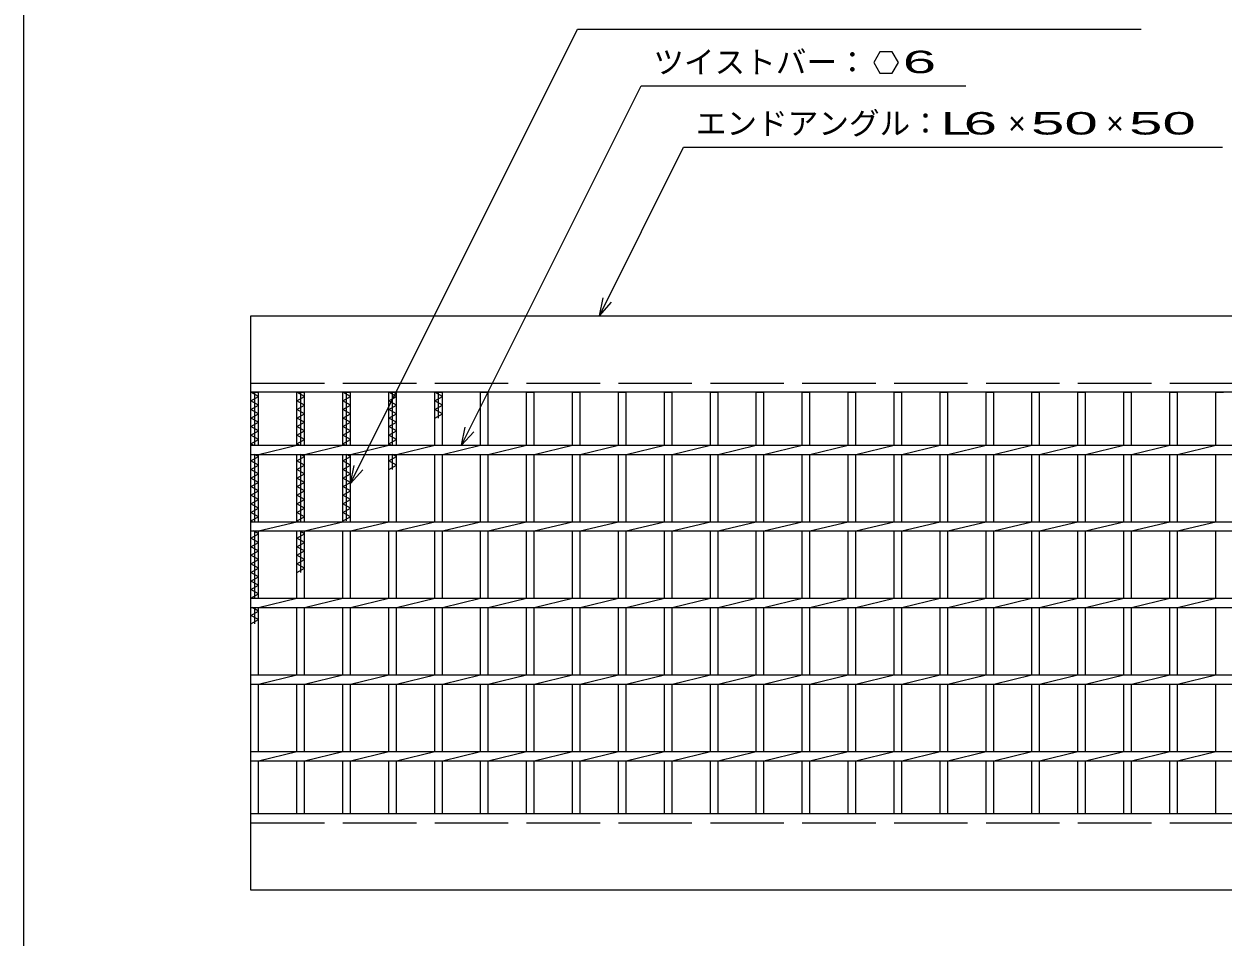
# Model space of a CAD drawing. Units: millimetres, scale not verified. Extents: x -1456 to 1385, y -1026 to 843.
# Drawn here: x -1383 to -600, y -92 to 504 of the extents above; entities that cross this region are included whole.
import ezdxf
from ezdxf.enums import TextEntityAlignment as Align

# ---------------------------------------------------------------- set-up
doc = ezdxf.new("R2010")
doc.units = ezdxf.units.MM
doc.header["$LTSCALE"] = 8
doc.linetypes.add('DASHED', pattern=[7.5, 6, -1.5])
for name, color, linetype, lineweight in [('0_2', 150, 'Continuous', 25), ('16', 3, 'Continuous', 25), ('22', 4, 'Continuous', 25)]:
    doc.layers.add(name, color=color, linetype=linetype, lineweight=lineweight)
doc.styles.add('ベクトル', font='')
doc.styles.get('ベクトル').set_extended_font_data('ベクトル')

msp = doc.modelspace()

# ---------------------------------------------------------------- linework, layer by layer
at = {"layer": '0_2'}
msp.add_line((-1383.2, -917.2), (-1383.2, 842.8), dxfattribs=at)
at = {"layer": '16'}
for p, q in [((-1235, 314), (-240, 314)), ((-1235, 264), (-1235, 314)), ((-240, 264), (-1235, 264)), ((-1235, -11), (-1235, 264)), ((-1235, 264), (-1230, 264)), ((-1230, 261.2), (-1235, 264)), ((-1235, 258.4), (-1230, 261.2)), ((-1230, 255.6), (-1235, 258.4)), ((-1232.5, 229.5), (-1232.5, 264)), ((-1230, 229.5), (-1230, 264)), ((-1205, 229.5), (-1205, 264)), ((-1205, 264), (-1200, 264)), ((-1200, 261.2), (-1205, 264)), ((-1205, 258.4), (-1200, 261.2)), ((-1200, 255.6), (-1205, 258.4)), ((-1202.5, 229.5), (-1202.5, 264)), ((-1200, 229.5), (-1200, 264)), ((-1175, 229.5), (-1175, 264)), ((-1175, 264), (-1170, 264)), ((-1170, 261.2), (-1175, 264)), ((-1175, 258.4), (-1170, 261.2)), ((-1170, 255.6), (-1175, 258.4)), ((-1172.5, 229.5), (-1172.5, 264)), ((-1170, 229.5), (-1170, 264)), ((-1145, 229.5), (-1145, 264)), ((-1145, 264), (-1140, 264)), ((-1140, 261.2), (-1145, 264)), ((-1145, 258.4), (-1140, 261.2)), ((-1140, 255.6), (-1145, 258.4)), ((-1142.5, 229.5), (-1142.5, 264)), ((-1140, 229.5), (-1140, 264)), ((-1115, 229.5), (-1115, 264)), ((-1115, 264), (-1110, 264)), ((-1110, 261.2), (-1115, 264)), ((-1115, 258.4), (-1110, 261.2)), ((-1110, 255.6), (-1115, 258.4)), ((-1112.5, 247.2), (-1112.5, 264)), ((-1110, 229.5), (-1110, 264)), ((-1085, 229.5), (-1085, 264)), ((-1085, 264), (-1080, 264)), ((-1080, 229.5), (-1080, 264)), ((-1055, 229.5), (-1055, 264)), ((-1055, 264), (-1050, 264)), ((-1050, 229.5), (-1050, 264)), ((-1025, 229.5), (-1025, 264)), ((-1025, 264), (-1020, 264)), ((-1020, 229.5), (-1020, 264)), ((-995, 229.5), (-995, 264)), ((-995, 264), (-990, 264)), ((-990, 229.5), (-990, 264)), ((-965, 229.5), (-965, 264)), ((-965, 264), (-960, 264)), ((-960, 229.5), (-960, 264)), ((-935, 229.5), (-935, 264)), ((-935, 264), (-930, 264)), ((-930, 229.5), (-930, 264)), ((-905, 229.5), (-905, 264)), ((-905, 264), (-900, 264)), ((-900, 229.5), (-900, 264)), ((-875, 229.5), (-875, 264)), ((-875, 264), (-870, 264)), ((-870, 229.5), (-870, 264)), ((-845, 229.5), (-845, 264)), ((-845, 264), (-840, 264)), ((-840, 229.5), (-840, 264)), ((-815, 229.5), (-815, 264)), ((-815, 264), (-810, 264)), ((-810, 229.5), (-810, 264)), ((-785, 229.5), (-785, 264)), ((-785, 264), (-780, 264)), ((-780, 229.5), (-780, 264)), ((-755, 229.5), (-755, 264)), ((-755, 264), (-750, 264)), ((-750, 229.5), (-750, 264)), ((-725, 229.5), (-725, 264)), ((-725, 264), (-720, 264)), ((-720, 229.5), (-720, 264)), ((-695, 229.5), (-695, 264)), ((-695, 264), (-690, 264)), ((-690, 229.5), (-690, 264)), ((-665, 229.5), (-665, 264)), ((-665, 264), (-660, 264)), ((-660, 229.5), (-660, 264)), ((-635, 229.5), (-635, 264)), ((-635, 264), (-630, 264)), ((-630, 229.5), (-630, 264)), ((-605, 229.5), (-605, 264)), ((-605, 264), (-600, 264)), ((-1235, 252.8), (-1230, 255.6)), ((-1230, 250), (-1235, 252.8)), ((-1205, 252.8), (-1200, 255.6)), ((-1200, 250), (-1205, 252.8)), ((-1175, 252.8), (-1170, 255.6)), ((-1170, 250), (-1175, 252.8)), ((-1145, 252.8), (-1140, 255.6)), ((-1140, 250), (-1145, 252.8)), ((-1115, 252.8), (-1110, 255.6)), ((-1110, 250), (-1115, 252.8)), ((-1235, 247.2), (-1230, 250)), ((-1230, 244.4), (-1235, 247.2)), ((-1235, 241.6), (-1230, 244.4)), ((-1205, 247.2), (-1200, 250)), ((-1200, 244.4), (-1205, 247.2)), ((-1205, 241.6), (-1200, 244.4)), ((-1175, 247.2), (-1170, 250)), ((-1170, 244.4), (-1175, 247.2)), ((-1175, 241.6), (-1170, 244.4)), ((-1145, 247.2), (-1140, 250)), ((-1140, 244.4), (-1145, 247.2)), ((-1145, 241.6), (-1140, 244.4)), ((-1115, 247.2), (-1110, 250)), ((-1230, 238.8), (-1235, 241.6)), ((-1235, 236), (-1230, 238.8)), ((-1230, 233.2), (-1235, 236)), ((-1200, 238.8), (-1205, 241.6)), ((-1205, 236), (-1200, 238.8)), ((-1200, 233.2), (-1205, 236)), ((-1170, 238.8), (-1175, 241.6)), ((-1175, 236), (-1170, 238.8)), ((-1170, 233.2), (-1175, 236)), ((-1140, 238.8), (-1145, 241.6)), ((-1145, 236), (-1140, 238.8)), ((-1140, 233.2), (-1145, 236)), ((-1235, 230.4), (-1230, 233.2)), ((-1233.39, 229.5), (-1235, 230.4)), ((-1235, 229.5), (-240, 229.5)), ((-1235, 223.5), (-1235, 229.5)), ((-1230, 223.5), (-1205, 229.5)), ((-1205, 230.4), (-1200, 233.2)), ((-1203.39, 229.5), (-1205, 230.4)), ((-1200, 223.5), (-1175, 229.5)), ((-1175, 230.4), (-1170, 233.2)), ((-1173.39, 229.5), (-1175, 230.4)), ((-1170, 223.5), (-1145, 229.5)), ((-1145, 230.4), (-1140, 233.2)), ((-1143.39, 229.5), (-1145, 230.4)), ((-1140, 223.5), (-1115, 229.5)), ((-1110, 223.5), (-1085, 229.5)), ((-1080, 223.5), (-1055, 229.5)), ((-1050, 223.5), (-1025, 229.5)), ((-1020, 223.5), (-995, 229.5)), ((-990, 223.5), (-965, 229.5)), ((-960, 223.5), (-935, 229.5)), ((-930, 223.5), (-905, 229.5)), ((-900, 223.5), (-875, 229.5)), ((-870, 223.5), (-845, 229.5)), ((-840, 223.5), (-815, 229.5)), ((-810, 223.5), (-785, 229.5)), ((-780, 223.5), (-755, 229.5)), ((-750, 223.5), (-725, 229.5)), ((-720, 223.5), (-695, 229.5)), ((-690, 223.5), (-665, 229.5)), ((-660, 223.5), (-635, 229.5)), ((-630, 223.5), (-605, 229.5)), ((-1235, 223.5), (-240, 223.5)), ((-1235, 219.2), (-1230, 222)), ((-1230, 222), (-1232.68, 223.5)), ((-1232.5, 179.5), (-1232.5, 223.5)), ((-1230, 179.5), (-1230, 223.5)), ((-1205, 179.5), (-1205, 223.5)), ((-1205, 219.2), (-1200, 222)), ((-1200, 222), (-1202.68, 223.5)), ((-1202.5, 179.5), (-1202.5, 223.5)), ((-1200, 179.5), (-1200, 223.5)), ((-1175, 179.5), (-1175, 223.5)), ((-1175, 219.2), (-1170, 222)), ((-1170, 222), (-1172.68, 223.5)), ((-1172.5, 180), (-1172.5, 223.5)), ((-1170, 179.5), (-1170, 223.5)), ((-1145, 179.5), (-1145, 223.5)), ((-1145, 219.2), (-1140, 222)), ((-1140, 222), (-1142.68, 223.5)), ((-1142.5, 213.6), (-1142.5, 223.5)), ((-1140, 179.5), (-1140, 223.5)), ((-1115, 179.5), (-1115, 223.5)), ((-1110, 179.5), (-1110, 223.5)), ((-1085, 179.5), (-1085, 223.5)), ((-1080, 179.5), (-1080, 223.5)), ((-1055, 179.5), (-1055, 223.5)), ((-1050, 179.5), (-1050, 223.5)), ((-1025, 179.5), (-1025, 223.5)), ((-1020, 179.5), (-1020, 223.5)), ((-995, 179.5), (-995, 223.5)), ((-990, 179.5), (-990, 223.5)), ((-965, 179.5), (-965, 223.5)), ((-960, 179.5), (-960, 223.5)), ((-935, 179.5), (-935, 223.5)), ((-930, 179.5), (-930, 223.5)), ((-905, 179.5), (-905, 223.5)), ((-900, 179.5), (-900, 223.5)), ((-875, 179.5), (-875, 223.5)), ((-870, 179.5), (-870, 223.5)), ((-845, 179.5), (-845, 223.5)), ((-840, 179.5), (-840, 223.5)), ((-815, 179.5), (-815, 223.5)), ((-810, 179.5), (-810, 223.5)), ((-785, 179.5), (-785, 223.5)), ((-780, 179.5), (-780, 223.5)), ((-755, 179.5), (-755, 223.5)), ((-750, 179.5), (-750, 223.5)), ((-725, 179.5), (-725, 223.5)), ((-720, 179.5), (-720, 223.5)), ((-695, 179.5), (-695, 223.5)), ((-690, 179.5), (-690, 223.5)), ((-665, 179.5), (-665, 223.5)), ((-660, 179.5), (-660, 223.5)), ((-635, 179.5), (-635, 223.5)), ((-630, 179.5), (-630, 223.5)), ((-605, 179.5), (-605, 223.5)), ((-1230, 216.4), (-1235, 219.2)), ((-1235, 213.6), (-1230, 216.4)), ((-1230, 210.8), (-1235, 213.6)), ((-1200, 216.4), (-1205, 219.2)), ((-1205, 213.6), (-1200, 216.4)), ((-1200, 210.8), (-1205, 213.6)), ((-1170, 216.4), (-1175, 219.2)), ((-1175, 213.6), (-1170, 216.4)), ((-1170, 210.8), (-1175, 213.6)), ((-1140, 216.4), (-1145, 219.2)), ((-1145, 213.6), (-1140, 216.4)), ((-1235, 208), (-1230, 210.8)), ((-1230, 205.2), (-1235, 208)), ((-1235, 202.4), (-1230, 205.2)), ((-1205, 208), (-1200, 210.8)), ((-1200, 205.2), (-1205, 208)), ((-1205, 202.4), (-1200, 205.2)), ((-1175, 208), (-1170, 210.8)), ((-1170, 205.2), (-1175, 208)), ((-1175, 202.4), (-1170, 205.2)), ((-1230, 199.6), (-1235, 202.4)), ((-1235, 196.8), (-1230, 199.6)), ((-1230, 194), (-1235, 196.8)), ((-1200, 199.6), (-1205, 202.4)), ((-1205, 196.8), (-1200, 199.6)), ((-1200, 194), (-1205, 196.8)), ((-1170, 199.6), (-1175, 202.4)), ((-1175, 196.8), (-1170, 199.6)), ((-1170, 194), (-1175, 196.8)), ((-1235, 191.2), (-1230, 194)), ((-1230, 188.4), (-1235, 191.2)), ((-1235, 185.6), (-1230, 188.4)), ((-1205, 191.2), (-1200, 194)), ((-1200, 188.4), (-1205, 191.2)), ((-1205, 185.6), (-1200, 188.4)), ((-1175, 191.2), (-1170, 194)), ((-1170, 188.4), (-1175, 191.2)), ((-1175, 185.6), (-1170, 188.4)), ((-1230, 182.8), (-1235, 185.6)), ((-1235, 180), (-1230, 182.8)), ((-1200, 182.8), (-1205, 185.6)), ((-1205, 180), (-1200, 182.8)), ((-1170, 182.8), (-1175, 185.6)), ((-1175, 180), (-1170, 182.8)), ((-1234.11, 179.5), (-1235, 180)), ((-1235, 179.5), (-240, 179.5)), ((-1235, 173.5), (-1235, 179.5)), ((-1235, 173.5), (-240, 173.5)), ((-1230, 171.6), (-1233.39, 173.5)), ((-1232.5, 129.5), (-1232.5, 173.5)), ((-1230, 173.5), (-1205, 179.5)), ((-1230, 129.5), (-1230, 173.5)), ((-1204.11, 179.5), (-1205, 180)), ((-1205, 129.5), (-1205, 173.5)), ((-1200, 171.6), (-1203.39, 173.5)), ((-1202.5, 146.4), (-1202.5, 173.5)), ((-1200, 173.5), (-1175, 179.5)), ((-1200, 129.5), (-1200, 173.5)), ((-1175, 129.5), (-1175, 173.5)), ((-1170, 173.5), (-1145, 179.5)), ((-1170, 129.5), (-1170, 173.5)), ((-1145, 129.5), (-1145, 173.5)), ((-1140, 173.5), (-1115, 179.5)), ((-1140, 129.5), (-1140, 173.5)), ((-1115, 129.5), (-1115, 173.5)), ((-1110, 173.5), (-1085, 179.5)), ((-1110, 129.5), (-1110, 173.5)), ((-1085, 129.5), (-1085, 173.5)), ((-1080, 173.5), (-1055, 179.5)), ((-1080, 129.5), (-1080, 173.5)), ((-1055, 129.5), (-1055, 173.5)), ((-1050, 173.5), (-1025, 179.5)), ((-1050, 129.5), (-1050, 173.5)), ((-1025, 129.5), (-1025, 173.5)), ((-1020, 173.5), (-995, 179.5)), ((-1020, 129.5), (-1020, 173.5)), ((-995, 129.5), (-995, 173.5)), ((-990, 173.5), (-965, 179.5)), ((-990, 129.5), (-990, 173.5)), ((-965, 129.5), (-965, 173.5)), ((-960, 173.5), (-935, 179.5)), ((-960, 129.5), (-960, 173.5)), ((-935, 129.5), (-935, 173.5)), ((-930, 173.5), (-905, 179.5)), ((-930, 129.5), (-930, 173.5)), ((-905, 129.5), (-905, 173.5)), ((-900, 173.5), (-875, 179.5)), ((-900, 129.5), (-900, 173.5)), ((-875, 129.5), (-875, 173.5)), ((-870, 173.5), (-845, 179.5)), ((-870, 129.5), (-870, 173.5)), ((-845, 129.5), (-845, 173.5)), ((-840, 173.5), (-815, 179.5)), ((-840, 129.5), (-840, 173.5)), ((-815, 129.5), (-815, 173.5)), ((-810, 173.5), (-785, 179.5)), ((-810, 129.5), (-810, 173.5)), ((-785, 129.5), (-785, 173.5)), ((-780, 173.5), (-755, 179.5)), ((-780, 129.5), (-780, 173.5)), ((-755, 129.5), (-755, 173.5)), ((-750, 173.5), (-725, 179.5)), ((-750, 129.5), (-750, 173.5)), ((-725, 129.5), (-725, 173.5)), ((-720, 173.5), (-695, 179.5)), ((-720, 129.5), (-720, 173.5)), ((-695, 129.5), (-695, 173.5)), ((-690, 173.5), (-665, 179.5)), ((-690, 129.5), (-690, 173.5)), ((-665, 129.5), (-665, 173.5)), ((-660, 173.5), (-635, 179.5)), ((-660, 129.5), (-660, 173.5)), ((-635, 129.5), (-635, 173.5)), ((-630, 173.5), (-605, 179.5)), ((-630, 129.5), (-630, 173.5)), ((-605, 129.5), (-605, 173.5)), ((-1235, 168.8), (-1230, 171.6)), ((-1230, 166), (-1235, 168.8)), ((-1235, 163.2), (-1230, 166)), ((-1205, 168.8), (-1200, 171.6)), ((-1200, 166), (-1205, 168.8)), ((-1205, 163.2), (-1200, 166)), ((-1230, 160.4), (-1235, 163.2)), ((-1235, 157.6), (-1230, 160.4)), ((-1230, 154.8), (-1235, 157.6)), ((-1200, 160.4), (-1205, 163.2)), ((-1205, 157.6), (-1200, 160.4)), ((-1200, 154.8), (-1205, 157.6)), ((-1235, 152), (-1230, 154.8)), ((-1230, 149.2), (-1235, 152)), ((-1235, 146.4), (-1230, 149.2)), ((-1205, 152), (-1200, 154.8)), ((-1200, 149.2), (-1205, 152)), ((-1205, 146.4), (-1200, 149.2)), ((-1230, 143.6), (-1235, 146.4)), ((-1235, 140.8), (-1230, 143.6)), ((-1230, 138), (-1235, 140.8)), ((-1235, 135.2), (-1230, 138)), ((-1230, 132.4), (-1235, 135.2)), ((-1235, 129.6), (-1230, 132.4)), ((-1234.82, 129.5), (-1235, 129.6)), ((-1235, 129.5), (-240, 129.5)), ((-1235, 123.5), (-1235, 129.5)), ((-1230, 123.5), (-1205, 129.5)), ((-1200, 123.5), (-1175, 129.5)), ((-1170, 123.5), (-1145, 129.5)), ((-1140, 123.5), (-1115, 129.5)), ((-1110, 123.5), (-1085, 129.5)), ((-1080, 123.5), (-1055, 129.5)), ((-1050, 123.5), (-1025, 129.5)), ((-1020, 123.5), (-995, 129.5)), ((-990, 123.5), (-965, 129.5)), ((-960, 123.5), (-935, 129.5)), ((-930, 123.5), (-905, 129.5)), ((-900, 123.5), (-875, 129.5)), ((-870, 123.5), (-845, 129.5)), ((-840, 123.5), (-815, 129.5)), ((-810, 123.5), (-785, 129.5)), ((-780, 123.5), (-755, 129.5)), ((-750, 123.5), (-725, 129.5)), ((-720, 123.5), (-695, 129.5)), ((-690, 123.5), (-665, 129.5)), ((-660, 123.5), (-635, 129.5)), ((-630, 123.5), (-605, 129.5)), ((-1235, 123.5), (-240, 123.5)), ((-1235, 118.4), (-1230, 121.2)), ((-1230, 115.6), (-1235, 118.4)), ((-1230, 121.2), (-1234.11, 123.5)), ((-1232.5, 112.8), (-1232.5, 123.5)), ((-1230, 79.5), (-1230, 123.5)), ((-1205, 79.5), (-1205, 123.5)), ((-1200, 79.5), (-1200, 123.5)), ((-1175, 79.5), (-1175, 123.5)), ((-1170, 79.5), (-1170, 123.5)), ((-1145, 79.5), (-1145, 123.5)), ((-1140, 79.5), (-1140, 123.5)), ((-1115, 79.5), (-1115, 123.5)), ((-1110, 79.5), (-1110, 123.5)), ((-1085, 79.5), (-1085, 123.5)), ((-1080, 79.5), (-1080, 123.5)), ((-1055, 79.5), (-1055, 123.5)), ((-1050, 79.5), (-1050, 123.5)), ((-1025, 79.5), (-1025, 123.5)), ((-1020, 79.5), (-1020, 123.5)), ((-995, 79.5), (-995, 123.5)), ((-990, 79.5), (-990, 123.5)), ((-965, 79.5), (-965, 123.5)), ((-960, 79.5), (-960, 123.5)), ((-935, 79.5), (-935, 123.5)), ((-930, 79.5), (-930, 123.5)), ((-905, 79.5), (-905, 123.5)), ((-900, 79.5), (-900, 123.5)), ((-875, 79.5), (-875, 123.5)), ((-870, 79.5), (-870, 123.5)), ((-845, 79.5), (-845, 123.5)), ((-840, 79.5), (-840, 123.5)), ((-815, 79.5), (-815, 123.5)), ((-810, 79.5), (-810, 123.5)), ((-785, 79.5), (-785, 123.5)), ((-780, 79.5), (-780, 123.5)), ((-755, 79.5), (-755, 123.5)), ((-750, 79.5), (-750, 123.5)), ((-725, 79.5), (-725, 123.5)), ((-720, 79.5), (-720, 123.5)), ((-695, 79.5), (-695, 123.5)), ((-690, 79.5), (-690, 123.5)), ((-665, 79.5), (-665, 123.5)), ((-660, 79.5), (-660, 123.5)), ((-635, 79.5), (-635, 123.5)), ((-630, 79.5), (-630, 123.5)), ((-605, 79.5), (-605, 123.5)), ((-1235, 112.8), (-1230, 115.6)), ((-1235, 79.5), (-240, 79.5)), ((-1235, 73.5), (-1235, 79.5)), ((-1230, 73.5), (-1205, 79.5)), ((-1200, 73.5), (-1175, 79.5)), ((-1170, 73.5), (-1145, 79.5)), ((-1140, 73.5), (-1115, 79.5)), ((-1110, 73.5), (-1085, 79.5)), ((-1080, 73.5), (-1055, 79.5)), ((-1050, 73.5), (-1025, 79.5)), ((-1020, 73.5), (-995, 79.5)), ((-990, 73.5), (-965, 79.5)), ((-960, 73.5), (-935, 79.5)), ((-930, 73.5), (-905, 79.5)), ((-900, 73.5), (-875, 79.5)), ((-870, 73.5), (-845, 79.5)), ((-840, 73.5), (-815, 79.5)), ((-810, 73.5), (-785, 79.5)), ((-780, 73.5), (-755, 79.5)), ((-750, 73.5), (-725, 79.5)), ((-720, 73.5), (-695, 79.5)), ((-690, 73.5), (-665, 79.5)), ((-660, 73.5), (-635, 79.5)), ((-630, 73.5), (-605, 79.5)), ((-1235, 73.5), (-240, 73.5)), ((-1230, 29.5), (-1230, 73.5)), ((-1205, 29.5), (-1205, 73.5)), ((-1200, 29.5), (-1200, 73.5)), ((-1175, 29.5), (-1175, 73.5)), ((-1170, 29.5), (-1170, 73.5)), ((-1145, 29.5), (-1145, 73.5)), ((-1140, 29.5), (-1140, 73.5)), ((-1115, 29.5), (-1115, 73.5)), ((-1110, 29.5), (-1110, 73.5)), ((-1085, 29.5), (-1085, 73.5)), ((-1080, 29.5), (-1080, 73.5)), ((-1055, 29.5), (-1055, 73.5)), ((-1050, 29.5), (-1050, 73.5)), ((-1025, 29.5), (-1025, 73.5)), ((-1020, 29.5), (-1020, 73.5)), ((-995, 29.5), (-995, 73.5)), ((-990, 29.5), (-990, 73.5)), ((-965, 29.5), (-965, 73.5)), ((-960, 29.5), (-960, 73.5)), ((-935, 29.5), (-935, 73.5)), ((-930, 29.5), (-930, 73.5)), ((-905, 29.5), (-905, 73.5)), ((-900, 29.5), (-900, 73.5)), ((-875, 29.5), (-875, 73.5)), ((-870, 29.5), (-870, 73.5)), ((-845, 29.5), (-845, 73.5)), ((-840, 29.5), (-840, 73.5)), ((-815, 29.5), (-815, 73.5)), ((-810, 29.5), (-810, 73.5)), ((-785, 29.5), (-785, 73.5)), ((-780, 29.5), (-780, 73.5)), ((-755, 29.5), (-755, 73.5)), ((-750, 29.5), (-750, 73.5)), ((-725, 29.5), (-725, 73.5)), ((-720, 29.5), (-720, 73.5)), ((-695, 29.5), (-695, 73.5)), ((-690, 29.5), (-690, 73.5)), ((-665, 29.5), (-665, 73.5)), ((-660, 29.5), (-660, 73.5)), ((-635, 29.5), (-635, 73.5)), ((-630, 29.5), (-630, 73.5)), ((-605, 29.5), (-605, 73.5)), ((-1235, 29.5), (-240, 29.5)), ((-1235, 23.5), (-1235, 29.5)), ((-1235, 23.5), (-240, 23.5)), ((-1230, 23.5), (-1205, 29.5)), ((-1230, -11), (-1230, 23.5)), ((-1205, -11), (-1205, 23.5)), ((-1200, 23.5), (-1175, 29.5)), ((-1200, -11), (-1200, 23.5)), ((-1175, -11), (-1175, 23.5)), ((-1170, 23.5), (-1145, 29.5)), ((-1170, -11), (-1170, 23.5)), ((-1145, -11), (-1145, 23.5)), ((-1140, 23.5), (-1115, 29.5)), ((-1140, -11), (-1140, 23.5)), ((-1115, -11), (-1115, 23.5)), ((-1110, 23.5), (-1085, 29.5)), ((-1110, -11), (-1110, 23.5)), ((-1085, -11), (-1085, 23.5)), ((-1080, 23.5), (-1055, 29.5)), ((-1080, -11), (-1080, 23.5)), ((-1055, -11), (-1055, 23.5)), ((-1050, 23.5), (-1025, 29.5)), ((-1050, -11), (-1050, 23.5)), ((-1025, -11), (-1025, 23.5)), ((-1020, 23.5), (-995, 29.5)), ((-1020, -11), (-1020, 23.5)), ((-995, -11), (-995, 23.5)), ((-990, 23.5), (-965, 29.5)), ((-990, -11), (-990, 23.5)), ((-965, -11), (-965, 23.5)), ((-960, 23.5), (-935, 29.5)), ((-960, -11), (-960, 23.5)), ((-935, -11), (-935, 23.5)), ((-930, 23.5), (-905, 29.5)), ((-930, -11), (-930, 23.5)), ((-905, -11), (-905, 23.5)), ((-900, 23.5), (-875, 29.5)), ((-900, -11), (-900, 23.5)), ((-875, -11), (-875, 23.5)), ((-870, 23.5), (-845, 29.5)), ((-870, -11), (-870, 23.5)), ((-845, -11), (-845, 23.5)), ((-840, 23.5), (-815, 29.5)), ((-840, -11), (-840, 23.5)), ((-815, -11), (-815, 23.5)), ((-810, 23.5), (-785, 29.5)), ((-810, -11), (-810, 23.5)), ((-785, -11), (-785, 23.5)), ((-780, 23.5), (-755, 29.5)), ((-780, -11), (-780, 23.5)), ((-755, -11), (-755, 23.5)), ((-750, 23.5), (-725, 29.5)), ((-750, -11), (-750, 23.5)), ((-725, -11), (-725, 23.5)), ((-720, 23.5), (-695, 29.5)), ((-720, -11), (-720, 23.5)), ((-695, -11), (-695, 23.5)), ((-690, 23.5), (-665, 29.5)), ((-690, -11), (-690, 23.5)), ((-665, -11), (-665, 23.5)), ((-660, 23.5), (-635, 29.5)), ((-660, -11), (-660, 23.5)), ((-635, -11), (-635, 23.5)), ((-630, 23.5), (-605, 29.5)), ((-630, -11), (-630, 23.5)), ((-605, -11), (-605, 23.5)), ((-1235, -11), (-240, -11)), ((-1235, -61), (-1235, -11)), ((-1235, -11), (-1230, -11)), ((-1205, -11), (-1200, -11)), ((-1175, -11), (-1170, -11)), ((-1145, -11), (-1140, -11)), ((-1115, -11), (-1110, -11)), ((-1085, -11), (-1080, -11)), ((-1055, -11), (-1050, -11)), ((-1025, -11), (-1020, -11)), ((-995, -11), (-990, -11)), ((-965, -11), (-960, -11)), ((-935, -11), (-930, -11)), ((-905, -11), (-900, -11)), ((-875, -11), (-870, -11)), ((-845, -11), (-840, -11)), ((-815, -11), (-810, -11)), ((-785, -11), (-780, -11)), ((-755, -11), (-750, -11)), ((-725, -11), (-720, -11)), ((-695, -11), (-690, -11)), ((-665, -11), (-660, -11)), ((-635, -11), (-630, -11)), ((-605, -11), (-600, -11)), ((-240, -61), (-1235, -61))]:
    msp.add_line(p, q, dxfattribs=at)
at = {"layer": '16', "linetype": 'DASHED'}
for p, q in [((-1235, 270), (-240, 270)), ((-1235, -17), (-240, -17))]:
    msp.add_line(p, q, dxfattribs=at)
at = {"layer": '22'}
for p, q in [((-1170, 204.5), (-1021.75, 501)), ((-1021.75, 501), (-653.75, 501)), ((-824.25, 486.21), (-828.25, 479.28)), ((-816.25, 486.21), (-824.25, 486.21)), ((-812.25, 479.2), (-816.25, 486.21)), ((-828.25, 479.28), (-824.25, 472.36)), ((-816.25, 472.36), (-812.25, 479.28)), ((-824.25, 472.36), (-816.25, 472.36)), ((-1097.5, 229.5), (-980.25, 464)), ((-980.25, 464), (-768.25, 464)), ((-1007.5, 314), (-952.5, 424)), ((-952.5, 424), (-600.5, 424)), ((-1007.5, 314), (-1005.1, 325.68)), ((-1007.5, 314), (-999.5, 322.8)), ((-1097.5, 229.5), (-1095.1, 241.18)), ((-1097.5, 229.5), (-1089.5, 238.3)), ((-1170, 204.5), (-1167.6, 216.18)), ((-1170, 204.5), (-1162, 213.3))]:
    msp.add_line(p, q, dxfattribs=at)

# ---------------------------------------------------------------- texts
at = {"layer": '22', "color": 2, "style": 'ベクトル'}
for s, p in [('ツイストバー：', (-972.25, 479.6)), ('エンドアングル：', (-944.5, 439.6)), ('×', (-740.5, 439.6)), ('×', (-676.5, 439.6))]:
    msp.add_text(s, height=14.66, dxfattribs=at).set_placement(p, align=Align.MIDDLE_LEFT)
for s, width, p in [(' 6 ', 2, (-820.25, 479.68)), ('L', 1.8, (-784.5, 439.6)), (' 6 ', 2, (-780.5, 439.6)), (' 50 ', 2, (-736.5, 439.6)), (' 50 ', 2, (-672.5, 439.6))]:
    msp.add_text(s, height=14.66, dxfattribs=dict(at, width=width)).set_placement(p, align=Align.MIDDLE_LEFT)

doc.saveas('drawing.dxf')
